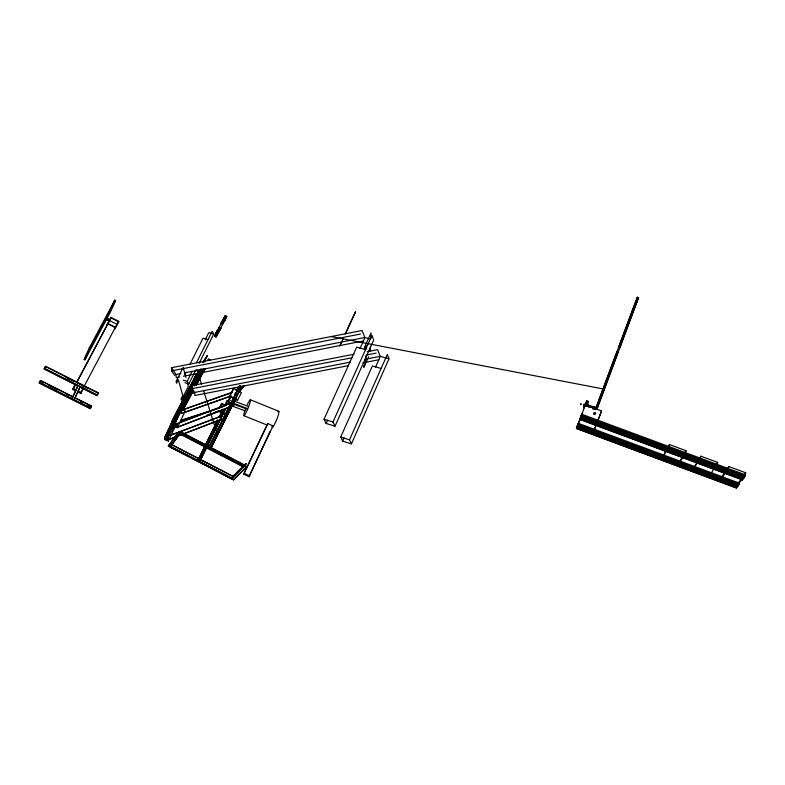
<?xml version="1.0" encoding="UTF-8"?>
<svg xmlns="http://www.w3.org/2000/svg" width="785" height="785" viewBox="0 0 785 785"><rect width="100%" height="100%" fill="white"/><g stroke="black" fill="none" stroke-linecap="round" stroke-linejoin="round"><path stroke-width="1.18" d="M365.702 355.899L365.457 362.69L364.024 365.879M365.928 349.825L366.085 345.586L364.485 349.119L364.554 347.255L370.991 332.968L370.726 339.012M370.196 351.081L370.412 346.254M177.881 410.427L164.722 437.569L166.155 438.423C168.108 435.704 166.037 440.199 164.83 437.785L173.122 420.868L174.604 421.623L174.025 422.762M245.911 463.67L232.517 476.829L245.823 463.631L245.322 465.534L246.922 466.781L233.577 479.861L170.286 447.165L174.741 449.099M232.046 478.448L233.577 479.861M173.583 426.078C178.588 428.217 169.325 428.129 173.583 426.078L181.247 409.799L180.658 409.868L172.671 427.305M744.936 476.544L581.135 415.864L581.754 414.264L745.259 474.797L744.975 476.544L744.828 475.995M743.778 476.829L742.473 479.92L579.87 419.347L742.62 479.713M580.596 417.355L743.944 477.908L745.259 474.797M742.473 479.92L743.346 477.829M180.197 410.967L181.149 409.927L179.108 414.274M738.744 484.747L577.701 424.891L578.309 423.311L739.077 483.02L738.97 484.355L737.821 486.082L577.171 426.353M737.645 484.983L737.351 486.71L737.37 485.954M737.821 486.082L739.077 483.02M737.223 486.15L736.359 488.015L737.223 485.964M588.475 406.453L588.642 404.932L588.004 405.933M589.741 406.924L589.908 405.403L588.799 407.493M591.007 407.395L591.174 405.874L590.546 406.875M592.273 407.857L592.449 406.345L591.821 407.346M593.548 408.328L593.715 406.807L592.616 408.897M191.932 388.016L179.108 411.752L171.944 421.761L164.565 437.775L166.616 438.481L169.688 432.437M167.215 437.687L165.468 436.568L164.526 437.471M180.658 409.868L180.216 411.203M727.587 468.449L728.882 466.555L745.75 472.796L743.768 476.603M728.244 468.488L728.882 466.555M717.019 464.327L717.657 462.404L700.897 456.203L699.7 458.126M584.923 405.335C583.746 403.873 582.607 406.846 584.472 406.542L583.952 407.906L584.501 406.434M585.708 403.235L585.168 404.628L584.079 404.363L585.139 404.756L585.708 403.245M700.249 458.116L700.897 456.203M685.403 452.641L686.051 450.727L669.419 444.575L667.809 447.509M581.037 403.745L580.684 404.717L580.929 403.765M619.738 347.667L638.627 297.397L596.992 409.063M668.751 446.479L669.419 444.575M80.119 386.976L75.085 397.818L91.609 406.12L90.275 408.671L39.25 383.07L40.545 380.48L72.966 396.759L71.886 398.8L77.764 385.935L44.215 369.028L45.559 366.33L98.439 392.991L98.086 393.677M90.275 408.671L90.609 408.033L39.515 382.393L39.328 382.913L90.353 408.514M44.49 368.312L44.294 368.862L77.725 385.71M40.28 381.157L40.545 380.48M45.285 367.056L45.559 366.33M583.716 405.335L584.776 405.727M618.56 347.245L637.44 296.975L595.334 409.741M582.136 413.283L577.662 425.509L581.43 415.491L581.116 416.354M584.884 406.149L585.267 404.942L601.536 410.947L598.072 420.289M586.856 400.85L585.571 404.383L586.974 404.903L588.269 401.37L586.856 400.85L579.762 419.808M594.667 406.542L593.872 408.651M587.366 405.148L587.68 404.314L586.964 406.228L587.69 405.727M737.311 486.7L576.916 427.05L577.26 426.127L737.939 485.866M577.701 424.891L738.891 484.541M738.97 484.355L577.956 424.234M581.145 415.854L745.083 476.328M581.391 415.206L745.161 476.142M584.648 406.061L583.628 405.531M743.454 478.565L580.419 417.855L743.601 478.35M580.586 417.434L743.68 478.163M618.227 351.739L597.071 408.563M584.746 405.786L585.168 404.628L584.884 405.413M587.013 405.394L586.709 406.198M587.209 404.854L587.553 403.922L586.719 406.139M587.455 404.942L587.798 404.01L587.465 404.874M594.265 406.895L593.872 407.925M594.824 408.789L595.05 408.161L594.176 407.837L593.892 408.612L594.667 406.551M617.039 351.307L595.432 409.26M596.227 424.557L594.068 430.298L596.325 424.557M578.309 423.311L577.201 426.275L737.792 485.993M736.507 487.819L576.396 428.482L577.524 425.46L576.916 427.05M579.821 419.504L581.754 414.264M585.051 405.717L584.374 407.552M585.404 404.795L585.944 403.333L585.61 404.197M587.268 406.012L587.788 404.609L587.376 405.678M584.962 405.923L585.188 405.305M586.572 406.522L586.807 405.904M593.254 409.122L593.676 408.004M593.911 407.857L593.656 408.524L593.98 407.631M594.5 409.613L595.05 408.161M586.601 405.806L588.269 401.37M584.128 404.206L583.814 405.021L584.864 405.482M594.176 407.837L594.893 408.573M580.331 418.081L580.939 416.492M587.435 404.972L587.003 406.12L587.651 405.845M601.536 410.947L597.581 421.408M179.215 408.916L179.49 408.367L178.666 409.868M224.098 317.876L223.166 320.094L224.687 320.898L225.609 318.681L224.098 317.876L215.806 333.645L216.876 331.182L218.377 331.986L217.327 334.449L225.609 318.681M224.687 320.898L226.786 316.326L225.275 315.511L220.693 323.822L223.637 318.582M223.166 320.094L225.275 315.511M180.462 433.438L243.762 466.427M181.07 432.015L244.429 465.063L181.011 432.133M244.047 466.3L180.314 433.497L243.693 466.624M216.876 331.182L214.511 336.235L216.032 337.04L217.592 333.389M351.425 443.859L388.967 358.833L387.329 354.408L349.511 439.826L351.425 443.859L342.652 441.131L340.69 437.098L372.394 365.957L381.108 368.469M84.181 359.422L89.264 347.961L114.777 300.174L115.572 300.586L109.861 313.156L84.976 359.824L84.181 359.422L87.577 353.054M84.976 359.824L90.069 348.373L115.572 300.586M222.508 323.94L222.194 324.627L226.786 316.326M342.652 441.131L344.124 437.814M375.554 367.105L380.332 356.37L388.967 358.833M75.625 390.93L72.662 389.438L73.123 388.408L76.066 389.978M363.916 365.82L363.857 367.409L368.656 356.704M335.028 426.196L332.987 421.987L371.953 335.381L373.709 340.003L335.028 426.196L326.118 423.468L324.028 419.239L356.704 347.117L365.535 349.629M106.112 319.289L109.135 320.849L106.112 319.289L106.789 317.974L109.655 319.878L106.789 317.974M111.45 307.514L114.777 300.174M341.171 342.868L339.777 345.959L343.173 338.767M326.118 423.468L327.62 420.152M360.03 348.412L364.947 337.53L369.333 338.767M216.032 337.04L220.899 328.189L219.378 327.374L216.424 332.673M72.966 396.759L77.941 385.877M214.511 336.235L219.378 327.374M345.223 333.978L355.576 311.684L345.547 333.625M107.427 324.735L107.898 323.724L115.287 327.512L114.796 328.522M110.371 318.582L110.93 317.385L118.82 321.448L118.25 322.635M110.548 318.877L111.019 317.856L118.388 321.644L117.897 322.664M248.982 476.75L272.994 426.049L267.842 423.439L243.743 474.14L248.982 476.75L270.118 431.308M243.743 474.14L267.842 423.439M180.236 406.277L198.124 371.815M181.796 409.25L173.789 426.059L177.312 427.737L185.289 410.928L181.531 409.623M164.742 437.902L172.749 421.025L174.447 421.731L173.828 422.673M164.85 439.531L168.49 440.817L164.85 439.531L166.351 436.352M166.42 438.383L167.902 435.243M169.884 431.073L174.339 421.623M167.794 435.567L167.009 437.255L174.751 426.971M170.276 430.317L174.427 421.496M166.616 438.481L169.089 433.241M172.16 427.187L180.01 410.751M180.854 409.966L172.572 427.433L165.694 436.627M176.556 419.69L172.563 427.079M173.917 428.08L174.731 426.353M168.245 441.15L175.212 426.334M80.924 392.431L80.512 393.305L83.2 388.222M77.784 392.019L80.747 393.511L81.228 392.49L78.225 391.067M116.465 325.363L116.955 324.362L109.576 320.565L76.773 382.344M244.469 464.955L243.438 467.006L180 434.085L181.826 431.043L180.413 432.927M202.677 463.542L231.536 478.83L244.822 465.691L245.823 463.631M203.344 362.415L203.786 361.483M199.449 461.492L197.751 460.461L217.651 420.073M219.241 416.825L223.018 409.162M224.608 405.914L227.316 400.438L229.328 401.469M197.879 460.599L217.759 420.24M219.368 416.963L223.126 409.328M225.275 404.962L227.316 400.527M199.253 461.295L219.643 419.838M220.713 417.659L225.01 408.926M227.689 403.47L228.759 401.292L227.424 400.595M204.502 450.963L205.582 448.784M209.87 440.061L220.055 419.357M221.125 417.169L223.264 412.812M200.352 459.814L206.426 447.313M207.495 445.134L225.197 409.132M200.44 459.853L206.327 447.872M207.407 445.684L223.48 412.998M226.109 408.014L199.822 461.482L197.771 460.442M239.376 392.157L243.998 385.671L242.634 387.044L239.66 385.798L236.01 390.4M239.66 385.798L243.026 387.653M230.103 400.674L230.368 400.164M195.907 369.823L188.891 383.924L187.183 381.333L192.109 371.452M196.495 362.68L212.146 331.329L213.736 334.047L199.155 363.318M173.122 420.868L172.219 420.721L196.23 374.484L194.621 378.272M177.479 410.221L172.484 420.24L178.833 411.232M184.946 374.327L186.035 372.129M189.882 364.466L203.05 338.178L207.996 339.63M205.189 339.846L208.81 332.604L213.736 334.047M210.802 448.206L232.448 405.04M233.528 402.882L235.147 399.643M238.934 392.088L241.603 387.152L239.533 386.053L208.731 447.803L210.351 448.745L211.97 445.507M241.603 387.152L210.723 448.745L208.614 447.646L239.533 386.053M233.557 398.309L229.652 396.258L233.675 388.477L241.456 392.578L237.453 400.36L235.5 399.339M217.926 410.967L225.442 414.902L228.798 408.416M210.144 448.539L241.024 386.956L238.856 392.039M217.072 435.076L218.151 432.918M224.108 421.045L226.816 415.648M233.312 402.695L234.931 399.457M239.808 389.743L241.221 387.172M212.343 444.918L220.634 428.217M220.997 427.658L235.804 397.975M219.486 407.876L221.812 403.451L226.1 405.698M219.731 407.562L221.812 403.451M229.652 396.258L233.675 388.477M184.063 399.496L183.347 400.86L184.122 399.408M170.325 447.087L181.894 430.906L177.636 436.195M231.575 478.742L168.275 446.017L178.862 431.671L180.835 432.299M170.669 446.645L171.689 444.663L232.988 476.367L232.007 478.359L170.669 446.645L170.286 447.165M184.868 396.925L177.351 410.408L185.79 398.358L201.048 368.94M185.191 396.337L191.952 383.325M197.889 372.218L199.292 369.529M202.932 362.552L204.493 360.482M179.363 408.563L178.686 409.819L179.176 409.005M203.325 362.768L205.327 359L203.521 361.649M204.12 361.551L207.112 355.84L204.522 361.767M200.401 369.421L182.856 402.528M185.721 398.427L200.901 369.166M185.878 399.173L191.952 387.466M192.845 385.71L201.382 369.303M75.075 397.858L74.006 399.869L79.962 387.044L97.046 395.65L97.409 394.973L44.441 368.4M91.609 406.12L91.276 406.758L88.018 405.129M97.046 395.65L98.439 392.991M84.162 386.318L118.388 321.644M80.747 393.511L83.436 388.428M118.82 321.448L115.022 328.738L115.591 327.571L107.673 323.508L107.123 324.686L110.93 317.385M72.662 389.438L75.291 384.336M75.527 384.552L72.966 389.507L75.124 385.445M76.606 382.521L111.019 317.856M192.56 383.1L192.953 382.373C191.069 385.877 194.091 380.146 192.668 382.933M183.415 408.799L193.1 390.773M196.515 384.405L205.062 368.508M183.15 409.809L193.434 390.675M196.279 385.356L205.415 368.351M173.828 418.621L172.239 422.075M174.986 416.462L176.154 414.303M172.749 421.025L172.141 421.859L175.761 415.52M172.219 420.721L178.695 411.536L186.202 398.574M173.936 421.466L177.999 413.921M193.679 384.778L200.95 371.737L199.704 371.05L200.95 371.737L193.542 385.504M191.834 388.673L174.182 421.506L172.906 420.809M180.403 411.262L192.943 387.937M194.081 385.818L203.207 368.852M181.276 410.153L192.698 388.899M194.415 385.71L203.56 368.695M39.25 383.07L40.339 381.068M44.215 369.028L45.334 366.968M663.521 455.329L665.66 451.414M663.453 456.124L666.396 450.767M217.936 333.478L220.899 328.189M680.379 460.412L682.087 457.508M684.922 452.67L686.051 450.727M680.301 461.325L682.567 457.469M170.698 446.528L232.017 478.222M171.679 444.683L232.968 476.387M694.342 466.761L696.727 462.924M694.303 467.693L697.276 462.905M177.017 427.099L176.645 423.674L233.351 402.155L233.763 405.511L176.802 427.442L228.955 407.592M716.401 464.308L717.657 462.404M711.377 472.855L713.889 469.067M204.002 360.492L207.112 355.84M204.394 360.707L207.515 356.047M200.95 371.737L200.067 372.904M196.966 374.308L198.006 372.787M721.749 476.946L724.339 473.169M721.768 477.898L725.006 473.188M232.507 392.176L181.1 410.408L232.203 392.559M172.886 420.456L179.245 411.448M181.639 413.322L230.643 396.033M173.789 426.059L177.567 427.383M167.391 436.342L221.046 416.109L221.439 419.347L166.548 440.346L174.731 437.245M738.263 483.079L740.981 479.341M744.386 474.67L745.75 472.796M738.322 484.051L741.727 479.39M168.314 445.939L178.313 432.623M170.639 445.625L172.739 442.799M173.112 442.298L177.439 436.519M170.855 445.644L181.894 430.906M171.277 445.232L179.009 434.821M166.881 434.095L173.789 424.842M164.722 437.569L165.439 436.715L166.911 437.373M168.196 434.723L169.58 432.878M173.053 428.257L174.437 426.412M233.763 405.511L231.222 406.738M222.675 406.905L180.55 420.475M223.126 409.79L215.394 412.066M230.996 396.651L227.522 401.106M227.738 401.155L231.349 396.631M237.139 389.399L240.024 385.788M242.035 387.427L243.497 385.621M240.661 389.645L243.86 385.602M239.611 391.097L243.998 385.671M221.439 419.347L183.788 433.82M272.189 426.883L272.994 426.049M232.703 476.986L241.015 468.733M244.341 465.436L246.009 463.788M232.694 477.123L241.015 468.88M233.528 479.527L246.873 466.437M233.616 479.635L246.971 466.545M170.325 446.459L168.569 445.86M178.862 431.671L180.844 432.957M179.824 422.732L230.81 403.382M178.136 435.96L181.531 434.674M171.042 435.214L219.633 416.884M184.534 412.449L231.457 396.023M207.083 415.079L221.988 410.172M173.671 422.742L175.968 421.987M181.433 420.466L216.945 408.789M184.416 372.914L364.809 337.491L362.081 330.524L171.473 367.723L176.036 374.563L180.825 373.621M179.804 376.957L176.213 377.663L176.036 374.563M183.405 376.25L363.229 340.975M171.473 367.723L171.64 370.844L360.492 334.037M354.035 354.231L190.362 385.877L194.67 392.421L350.65 362.071M365.045 359.275L380.195 356.331L377.654 349.668L367.272 351.67M348.628 365.604L194.857 395.483L194.67 392.421M363.043 362.807L378.664 359.775M190.362 385.877L190.549 388.958L352.053 357.774M366.487 354.987L376.113 353.132M331.142 336.569L603.027 388.918M324.028 419.239L332.987 421.987M183.199 380.107L187.183 381.333M184.907 382.697L188.891 383.924M340.69 437.098L349.511 439.826M635.595 301.96L636.792 302.382M632.259 310.683L633.436 311.105M628.834 320.074L630.031 320.506M625.557 328.611L626.744 329.033M619.502 345.086L620.719 345.528M583.736 405.246L584.805 405.659L584.521 406.385L583.461 405.992M590.546 418.591L593.98 419.857M605.421 424.096L608.856 425.372M620.287 429.601L623.722 430.877M662.618 445.281L666.053 446.557M711.809 463.503L715.243 464.769M726.684 469.008L730.109 470.274M739.264 473.669L742.698 474.935M580.625 417.286L743.944 477.908M229.289 402.528L231.516 403.362M233.744 404.187L247.118 409.152M231.634 405.835L245.008 410.8M586.003 427.217L591.743 429.356M600.937 432.771L606.677 434.9M613.576 437.461L619.316 439.6M626.214 442.161L634.251 445.154M638.853 446.861L646.889 449.844M691.693 466.496L695.147 467.772M704.331 471.186L707.785 472.472M719.266 476.74L722.72 478.016M731.905 481.431L735.359 482.716M577.878 424.459L680.085 462.434M683.529 463.719L695.019 467.988M697.315 468.841L707.648 472.678M712.24 474.385L722.573 478.222M724.869 479.076L735.211 482.922M577.073 426.638L737.537 486.317M577.004 426.824L737.458 486.494M576.426 428.414L736.359 488.015M234.038 401.017L248.678 406.551M230.78 402.244L247.677 408.632M243.792 415.658L267.665 425.284M250.444 399.791L278.842 411.32M200.607 459.971L206.661 462.777M244.498 473.404L249.748 476.024M40.467 380.637L72.887 396.916M75.007 397.985L91.531 406.277M41.419 381.608L43.597 382.697M49.013 385.425L57.697 389.782M66.372 394.139L68.54 395.228M80.472 401.223L82.641 402.312M88.067 405.031L91.325 406.669M39.456 382.481L90.56 408.131M45.481 366.497L98.351 393.157M76.371 382.305L84.466 386.387M65.881 377.32L73.456 381.137M82.121 385.513L87.459 388.202M67.912 378.468L70.071 379.548M79.884 386.789L97.134 395.483M89.264 347.961L90.069 348.373M176.89 450.207L200.528 462.434M244.822 465.691L246.922 466.781M222.626 404.334L224.775 405.452M219.25 411.212L221.399 412.341M223.548 413.459L225.697 414.588M229.926 395.925L237.727 400.026M193.62 380.068L196.083 374.798L198.625 371.796M218.995 328.218L220.516 329.033M223.951 318.69L225.462 319.505M209.929 359.805L208.702 359.137L207.77 360.374L208.702 359.137L209.987 359.844M171.64 370.844L174.761 375.505M190.549 388.958L193.493 393.422M196.907 369.568L201.637 384.552M203.462 390.322L216.562 431.819M185.908 377.448L183.199 367.331L176.066 381.53L176.566 383.257L178.332 379.744L182.807 395.65L181.011 398.78L181.433 400.252L188.312 386.436L187.409 383.06M181.364 410.035L181.767 413.136M166.42 436.705L166.783 440.012M247.285 404.746A8.625 1.04 -67.8 0 1 250.258 401.792A8.625 1.04 -67.8 0 1 244.802 414.794A8.625 1.04 -67.8 0 1 245.568 408.828M277.949 411.88A8.596 1.217 -67.8 0 1 276.84 419.229A8.596 1.217 -67.8 0 1 272.101 426.569M223.921 410.732A1.128 1.07 36.2 0 1 222.577 410.584M176.861 426.638A1.197 1.148 29.4 0 1 174.79 425.872M167.597 436.352A1.158 1.119 28 0 1 168.039 438.001A1.158 1.119 28 0 1 166.322 438.167L166.126 437.932A1.158 1.119 28 0 1 165.998 437.667M167.254 436.833A1.158 1.109 28 0 1 167.813 438.265A1.158 1.109 28 0 1 166.42 438.884A1.158 1.109 28 0 1 165.615 437.559M220.016 419.504A1.138 1.079 36.2 0 1 219.329 420.868M219.192 421.241A1.138 1.079 36.2 0 1 218.642 421.398M219.486 419.73A1.138 1.079 36.2 0 1 219.407 421.054M681.321 455.526A7.114 2.689 18.8 0 1 680.742 456.056M679.172 452.229A7.114 2.689 18.8 0 1 680.34 453.122M174.947 426.962L174.182 427.982L172.592 427.413L173.406 426.324L174.947 426.962M203.747 361.581L203.354 362.307L203.747 361.581M196.152 375.613L185.044 397.014L187.703 393.187L198.899 371.599L196.152 375.613M234.941 394.374A1.177 1.109 36.9 0 0 236.913 394.845A1.177 1.109 36.9 0 0 236.246 392.961A1.177 1.109 36.9 0 0 234.941 394.374M175.212 425.656A1.197 1.148 29.4 0 0 177.224 426.127A1.197 1.148 29.4 0 0 176.566 424.204A1.197 1.148 29.4 0 0 175.212 425.656M230.574 404.569A1.177 1.119 36.9 0 0 232.546 405.04A1.177 1.119 36.9 0 0 231.879 403.137A1.177 1.119 36.9 0 0 230.574 404.569M230.142 405.099A1.177 1.119 36.9 0 0 232.115 405.57A1.177 1.119 36.9 0 0 231.447 403.676A1.177 1.119 36.9 0 0 230.142 405.099M593.941 413.999A0.991 0.903 19.4 0 0 595.609 413.783A0.991 0.903 19.4 0 0 594.49 412.537A0.991 0.903 19.4 0 0 593.941 413.999"/></g></svg>
